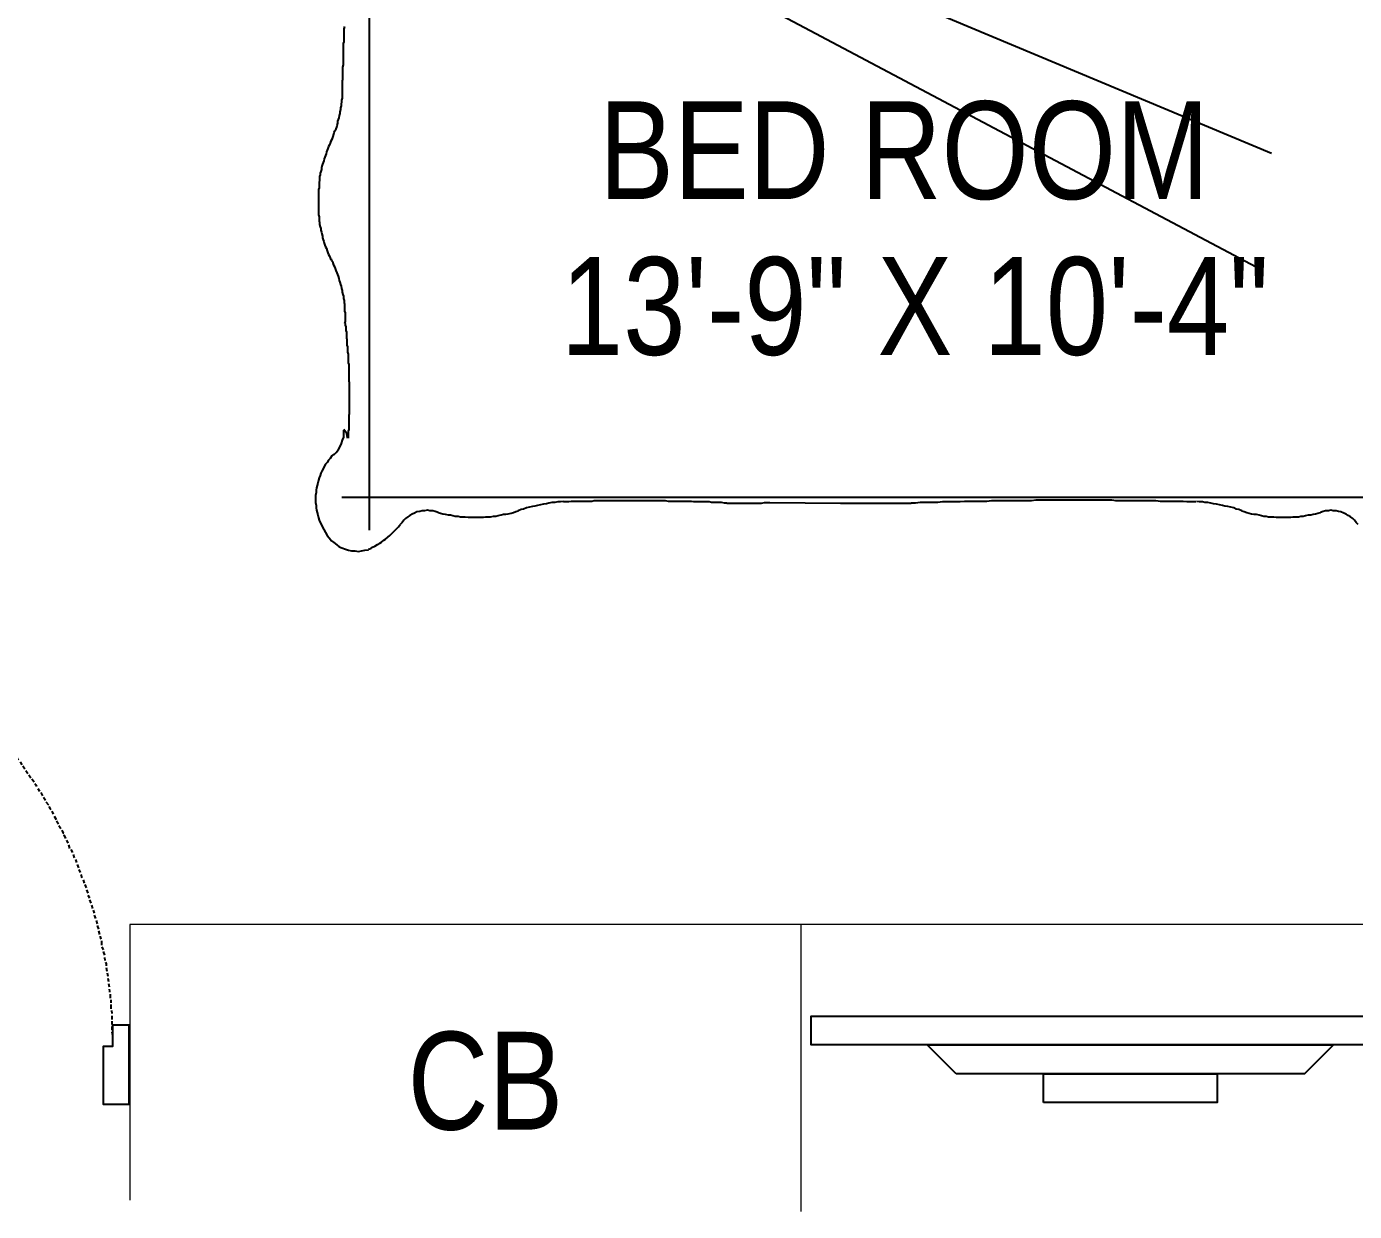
# Model space of a CAD drawing. Extents: x -454308 to 890911, y -14103 to 1343694.
# Drawn here: x 197836.2 to 197928.8, y 656701.7 to 656784.3 of the extents above; entities that cross this region are included whole.
import ezdxf

# ---------------------------------------------------------------- set-up
doc = ezdxf.new("R2010")
doc.units = 0
doc.header["$MEASUREMENT"] = 0
doc.layers.add('A-Door', color=144, linetype='Continuous')
doc.layers.add('FURN', color=250, linetype='Continuous')
for name, color, linetype, lineweight in [('HATCH', 8, 'Continuous', 20), ('Text', 55, 'Continuous', 25), ('WINDOW', 147, 'Continuous', 25)]:
    doc.layers.add(name, color=color, linetype=linetype, lineweight=lineweight)
doc.styles.get("Standard").update_dxf_attribs({"font": 'stylu.ttf', "height": 7})

# ---------------------------------------------------------------- blocks, each defined once
blk = doc.blocks.new('BD')
at = {"layer": 'FURN'}
for points in [[(165988.527, 672807.367), (165988.404, 672807.49), (165988.239, 672807.614), (165988.116, 672807.737), (165987.952, 672807.819), (165987.829, 672807.942), (165987.664, 672808.024), (165987.5, 672808.107), (165987.335, 672808.189), (165987.212, 672808.271), (165987.048, 672808.312), (165986.883, 672808.394), (165986.719, 672808.435), (165986.513, 672808.477), (165986.349, 672808.518), (165986.185, 672808.559), (165986.02, 672808.6), (165985.856, 672808.6), (165985.65, 672808.641), (165985.486, 672808.641), (165985.322, 672808.641), (165985.157, 672808.641), (165984.952, 672808.6), (165984.787, 672808.6), (165984.623, 672808.559), (165984.459, 672808.518), (165984.294, 672808.477), (165984.089, 672808.435), (165983.924, 672808.394), (165983.76, 672808.312), (165983.596, 672808.23), (165983.431, 672808.148), (165983.267, 672808.066)], [(165983.267, 672808.066), (165983.061, 672807.942), (165982.856, 672807.819), (165982.692, 672807.696), (165982.486, 672807.531), (165982.363, 672807.367), (165982.198, 672807.161), (165982.075, 672806.997), (165981.993, 672806.792), (165981.911, 672806.545), (165981.829, 672806.34), (165981.787, 672806.134), (165981.787, 672805.887), (165981.746, 672805.641), (165981.787, 672805.435), (165981.829, 672805.189), (165981.87, 672804.942)], [(166006.281, 672808.435), (166006.157, 672808.435), (166006.034, 672808.435), (166005.87, 672808.435), (166005.746, 672808.435), (166005.623, 672808.435), (166005.5, 672808.435), (166005.335, 672808.435), (166005.212, 672808.435), (166005.089, 672808.394), (166004.924, 672808.394), (166004.801, 672808.394), (166004.678, 672808.353), (166004.555, 672808.353), (166004.39, 672808.312), (166004.267, 672808.271), (166004.144, 672808.271), (166004.02, 672808.23), (166003.897, 672808.189), (166003.733, 672808.148), (166003.609, 672808.148), (166003.486, 672808.107), (166003.363, 672808.066), (166003.239, 672808.024), (166003.116, 672807.983), (166002.993, 672807.942), (166002.87, 672807.86), (166002.705, 672807.819), (166002.582, 672807.778), (166002.459, 672807.737), (166002.335, 672807.655), (166002.212, 672807.614), (166002.089, 672807.572)], [(166010.349, 672807.531), (166010.226, 672807.614), (166010.102, 672807.655), (166009.979, 672807.737), (166009.856, 672807.778), (166009.733, 672807.819), (166009.609, 672807.86), (166009.486, 672807.901), (166009.363, 672807.942), (166009.239, 672807.983), (166009.116, 672808.024), (166008.993, 672808.066), (166008.87, 672808.107), (166008.746, 672808.148), (166008.623, 672808.189), (166008.5, 672808.23), (166008.376, 672808.23), (166008.253, 672808.271), (166008.13, 672808.312), (166008.007, 672808.312), (166007.883, 672808.353), (166007.76, 672808.353), (166007.637, 672808.353), (166007.472, 672808.394), (166007.349, 672808.394), (166007.226, 672808.394), (166007.102, 672808.394), (166006.979, 672808.435), (166006.856, 672808.435), (166006.692, 672808.435), (166006.568, 672808.435), (166006.445, 672808.435), (166006.322, 672808.435)], [(165985.527, 672806.792), (165985.527, 672782.216), (165985.527, 672731.627)], [(165988.486, 672807.367), (165988.65, 672807.203), (165988.856, 672807.038), (165989.061, 672806.915), (165989.267, 672806.833), (165989.513, 672806.751), (165989.719, 672806.668), (165989.965, 672806.668), (165990.212, 672806.668)], [(165997.65, 672806.586), (165997.774, 672806.545), (165997.938, 672806.545), (165998.102, 672806.545), (165998.226, 672806.545), (165998.39, 672806.545), (165998.513, 672806.586), (165998.678, 672806.586), (165998.801, 672806.586), (165998.965, 672806.586), (165999.089, 672806.627), (165999.253, 672806.627), (165999.376, 672806.668), (165999.541, 672806.668), (165999.664, 672806.709), (165999.829, 672806.751), (165999.952, 672806.751), (166000.075, 672806.792), (166000.239, 672806.833), (166000.363, 672806.874), (166000.527, 672806.915), (166000.65, 672806.956), (166000.774, 672806.997), (166000.938, 672807.038), (166001.061, 672807.079), (166001.185, 672807.12), (166001.349, 672807.203), (166001.472, 672807.244), (166001.596, 672807.285), (166001.719, 672807.367), (166001.883, 672807.408), (166002.007, 672807.49), (166002.13, 672807.531)], [(166010.308, 672807.572), (166010.431, 672807.531), (166010.555, 672807.449), (166010.678, 672807.408), (166010.842, 672807.367), (166010.965, 672807.326), (166011.089, 672807.285), (166011.212, 672807.203), (166011.335, 672807.161), (166011.459, 672807.12), (166011.623, 672807.079), (166011.746, 672807.079), (166011.87, 672807.038), (166011.993, 672806.997), (166012.157, 672806.956), (166012.281, 672806.915), (166012.404, 672806.915), (166012.568, 672806.874), (166012.692, 672806.874), (166012.815, 672806.833), (166012.938, 672806.833), (166013.102, 672806.792), (166013.226, 672806.792), (166013.349, 672806.751), (166013.513, 672806.751), (166013.637, 672806.751), (166013.801, 672806.751), (166013.924, 672806.751), (166014.048, 672806.751), (166014.212, 672806.751), (166014.335, 672806.751), (166014.459, 672806.751), (166014.623, 672806.751)], [(166018.363, 672806.627), (166018.198, 672806.668), (166018.075, 672806.668), (166017.911, 672806.668), (166017.746, 672806.668), (166017.623, 672806.668), (166017.459, 672806.668), (166017.294, 672806.668), (166017.171, 672806.709), (166017.007, 672806.709), (166016.883, 672806.709), (166016.719, 672806.709), (166016.555, 672806.709), (166016.431, 672806.709), (166016.267, 672806.709), (166016.102, 672806.709), (166015.979, 672806.709), (166015.815, 672806.709), (166015.692, 672806.709), (166015.527, 672806.751), (166015.363, 672806.751), (166015.239, 672806.751), (166015.075, 672806.751), (166014.911, 672806.751), (166014.787, 672806.751), (166014.623, 672806.751)], [(165989.637, 672806.381), (165989.801, 672806.422), (165989.965, 672806.463), (165990.089, 672806.545), (165990.253, 672806.668)], [(165989.637, 672806.34), (165989.76, 672806.34), (165989.883, 672806.34), (165990.007, 672806.34), (165990.13, 672806.34), (165990.253, 672806.298), (165990.376, 672806.298), (165990.5, 672806.298), (165990.623, 672806.298), (165990.746, 672806.298), (165990.87, 672806.298), (165990.993, 672806.298), (165991.116, 672806.298), (165991.239, 672806.298), (165991.363, 672806.257), (165991.486, 672806.257), (165991.609, 672806.257), (165991.733, 672806.257), (165991.897, 672806.257), (165992.02, 672806.257), (165992.144, 672806.257), (165992.267, 672806.257), (165992.39, 672806.257), (165992.513, 672806.257), (165992.637, 672806.257), (165992.76, 672806.257), (165992.883, 672806.257), (165993.007, 672806.257), (165993.13, 672806.257), (165993.253, 672806.257), (165993.376, 672806.257), (165993.5, 672806.257), (165993.623, 672806.298), (165993.746, 672806.298), (165993.87, 672806.298), (165993.993, 672806.298), (165994.116, 672806.298), (165994.281, 672806.298), (165994.404, 672806.298), (165994.527, 672806.298), (165994.65, 672806.298), (165994.774, 672806.298), (165994.897, 672806.34), (165995.02, 672806.34), (165995.144, 672806.34), (165995.267, 672806.34), (165995.39, 672806.34), (165995.513, 672806.34), (165995.637, 672806.381), (165995.76, 672806.381), (165995.883, 672806.381), (165996.007, 672806.381), (165996.13, 672806.422), (165996.253, 672806.422), (165996.376, 672806.422), (165996.5, 672806.422), (165996.623, 672806.463), (165996.746, 672806.463), (165996.911, 672806.463), (165997.034, 672806.463), (165997.157, 672806.504), (165997.281, 672806.504), (165997.404, 672806.504), (165997.527, 672806.545), (165997.65, 672806.545)], [(166035.212, 672806.422), (166001.596, 672743.052)], [(166036.486, 672806.422), (166009.527, 672741.983)], [(165981.911, 672804.942), (165981.952, 672804.778), (165982.034, 672804.655), (165982.116, 672804.49), (165982.239, 672804.326), (165982.322, 672804.161), (165982.404, 672804.038), (165982.527, 672803.874), (165982.609, 672803.751), (165982.733, 672803.586), (165982.856, 672803.463), (165982.979, 672803.34), (165983.102, 672803.216), (165983.226, 672803.093), (165983.349, 672802.97), (165983.472, 672802.846), (165983.637, 672802.723)], [(166059.294, 672804.901), (165983.226, 672804.901)], [(165984.459, 672800.093), (165984.541, 672800.298), (165984.582, 672800.463), (165984.582, 672800.668), (165984.623, 672800.833), (165984.582, 672801.038), (165984.582, 672801.203), (165984.541, 672801.367), (165984.5, 672801.572), (165984.418, 672801.737), (165984.335, 672801.901), (165984.253, 672802.066), (165984.171, 672802.189), (165984.048, 672802.353), (165983.924, 672802.477), (165983.76, 672802.6), (165983.637, 672802.723)], [(165984.459, 672800.093), (165984.418, 672799.929), (165984.376, 672799.764), (165984.335, 672799.6), (165984.294, 672799.394), (165984.294, 672799.23), (165984.253, 672799.066), (165984.212, 672798.901), (165984.212, 672798.696), (165984.171, 672798.531), (165984.171, 672798.367), (165984.171, 672798.203), (165984.13, 672797.997), (165984.13, 672797.833), (165984.13, 672797.668), (165984.13, 672797.463), (165984.13, 672797.298), (165984.13, 672797.134), (165984.13, 672796.929), (165984.171, 672796.764), (165984.171, 672796.6), (165984.171, 672796.435), (165984.212, 672796.23), (165984.212, 672796.066), (165984.253, 672795.901), (165984.294, 672795.696), (165984.335, 672795.531), (165984.335, 672795.367), (165984.376, 672795.203), (165984.418, 672794.997), (165984.459, 672794.833), (165984.541, 672794.668), (165984.582, 672794.504)], [(165985.239, 672791.34), (165985.198, 672791.545), (165985.198, 672791.751), (165985.157, 672791.956), (165985.157, 672792.161), (165985.116, 672792.367), (165985.075, 672792.531), (165985.034, 672792.737), (165984.993, 672792.942), (165984.952, 672793.148), (165984.911, 672793.353), (165984.87, 672793.518), (165984.829, 672793.723), (165984.787, 672793.929), (165984.705, 672794.134), (165984.664, 672794.298), (165984.582, 672794.504)], [(165985.116, 672779.956), (165985.116, 672780.12), (165985.157, 672780.326), (165985.157, 672780.49), (165985.157, 672780.655), (165985.157, 672780.86), (165985.157, 672781.024), (165985.198, 672781.189), (165985.198, 672781.394), (165985.198, 672781.559), (165985.198, 672781.723), (165985.198, 672781.929), (165985.198, 672782.093), (165985.198, 672782.257), (165985.239, 672782.422), (165985.239, 672782.627), (165985.239, 672782.792), (165985.239, 672782.956), (165985.239, 672783.161), (165985.239, 672783.326), (165985.239, 672783.49), (165985.239, 672783.696), (165985.239, 672783.86), (165985.239, 672784.024), (165985.281, 672784.23), (165985.281, 672784.394), (165985.281, 672784.559), (165985.281, 672784.764), (165985.281, 672784.929), (165985.281, 672785.093), (165985.281, 672785.298), (165985.281, 672785.463), (165985.281, 672785.627), (165985.281, 672785.833), (165985.281, 672785.997), (165985.281, 672786.161), (165985.281, 672786.367), (165985.281, 672786.531), (165985.281, 672786.696), (165985.281, 672786.901), (165985.281, 672787.066), (165985.281, 672787.23), (165985.281, 672787.435), (165985.281, 672787.6), (165985.281, 672787.764), (165985.281, 672787.97), (165985.281, 672788.134), (165985.281, 672788.298), (165985.281, 672788.504), (165985.281, 672788.668), (165985.281, 672788.833), (165985.281, 672789.038), (165985.281, 672789.203), (165985.239, 672789.367), (165985.239, 672789.572), (165985.239, 672789.737), (165985.239, 672789.901), (165985.239, 672790.107), (165985.239, 672790.271), (165985.239, 672790.435), (165985.239, 672790.641), (165985.239, 672790.805), (165985.198, 672790.97), (165985.198, 672791.175), (165985.198, 672791.34)], [(165985.116, 672779.956), (165985.116, 672779.792), (165985.116, 672779.586), (165985.116, 672779.381), (165985.116, 672779.216), (165985.116, 672779.011), (165985.116, 672778.846), (165985.116, 672778.641), (165985.116, 672778.477), (165985.116, 672778.271), (165985.116, 672778.107), (165985.116, 672777.901), (165985.116, 672777.696), (165985.116, 672777.531), (165985.157, 672777.326), (165985.157, 672777.161), (165985.157, 672776.956)], [(165985.157, 672776.956), (165985.116, 672772.024), (165985.116, 672767.093)], [(165985.198, 672747.244), (165985.198, 672747.531), (165985.198, 672747.86), (165985.239, 672748.148), (165985.239, 672748.477), (165985.239, 672748.764), (165985.239, 672749.093), (165985.239, 672749.422), (165985.239, 672749.709), (165985.281, 672750.038), (165985.281, 672750.326), (165985.281, 672750.655), (165985.281, 672750.942), (165985.281, 672751.271), (165985.281, 672751.559), (165985.281, 672751.887), (165985.281, 672752.216), (165985.281, 672752.504), (165985.281, 672752.833), (165985.322, 672753.12), (165985.322, 672753.449), (165985.322, 672753.737), (165985.322, 672754.066), (165985.322, 672754.353), (165985.322, 672754.682), (165985.322, 672755.011), (165985.322, 672755.298), (165985.322, 672755.627), (165985.322, 672755.915), (165985.322, 672756.244), (165985.322, 672756.531), (165985.322, 672756.86), (165985.322, 672757.148), (165985.322, 672757.477), (165985.322, 672757.805), (165985.322, 672758.093), (165985.322, 672758.422), (165985.281, 672758.709), (165985.281, 672759.038), (165985.281, 672759.326), (165985.281, 672759.655), (165985.281, 672759.942), (165985.281, 672760.271), (165985.281, 672760.6), (165985.281, 672760.887), (165985.281, 672761.216), (165985.281, 672761.504), (165985.239, 672761.833), (165985.239, 672762.12), (165985.239, 672762.449), (165985.239, 672762.737), (165985.239, 672763.066), (165985.239, 672763.394), (165985.198, 672763.682), (165985.198, 672764.011), (165985.198, 672764.298), (165985.198, 672764.627), (165985.198, 672764.915), (165985.157, 672765.244), (165985.157, 672765.531), (165985.157, 672765.86), (165985.157, 672766.189), (165985.157, 672766.477), (165985.116, 672766.805), (165985.116, 672767.093)], [(165984.582, 672744.038), (165984.664, 672744.244), (165984.705, 672744.449), (165984.787, 672744.614), (165984.829, 672744.819), (165984.87, 672745.024), (165984.911, 672745.23), (165984.952, 672745.394), (165984.993, 672745.6), (165985.034, 672745.805), (165985.075, 672746.011), (165985.116, 672746.216), (165985.157, 672746.422), (165985.157, 672746.627), (165985.198, 672746.792), (165985.198, 672746.997), (165985.239, 672747.203)], [(165984.582, 672744.038), (165984.541, 672743.874), (165984.459, 672743.709), (165984.418, 672743.545), (165984.376, 672743.381), (165984.335, 672743.216), (165984.335, 672743.052), (165984.294, 672742.846), (165984.253, 672742.682), (165984.212, 672742.518), (165984.212, 672742.353), (165984.171, 672742.189), (165984.171, 672741.983), (165984.171, 672741.819), (165984.13, 672741.655), (165984.13, 672741.49), (165984.13, 672741.326), (165984.13, 672741.12), (165984.13, 672740.956), (165984.13, 672740.792), (165984.13, 672740.627), (165984.171, 672740.463), (165984.171, 672740.257), (165984.171, 672740.093), (165984.212, 672739.929), (165984.212, 672739.764), (165984.253, 672739.6), (165984.294, 672739.394), (165984.294, 672739.23), (165984.335, 672739.066), (165984.376, 672738.901), (165984.418, 672738.737), (165984.459, 672738.572)], [(165983.637, 672735.942), (165983.76, 672736.066), (165983.924, 672736.189), (165984.048, 672736.312), (165984.171, 672736.477), (165984.253, 672736.641), (165984.335, 672736.764), (165984.418, 672736.929), (165984.5, 672737.134), (165984.541, 672737.298), (165984.582, 672737.463), (165984.582, 672737.668), (165984.623, 672737.833), (165984.582, 672737.997), (165984.582, 672738.203), (165984.541, 672738.367), (165984.459, 672738.572)]]:
    blk.add_lwpolyline(points, dxfattribs=at)
blk = doc.blocks.new('eeee')
at = {"layer": 'A-Door'}
for points in [[(165919.198, 672860.668), (165924.705, 672860.668), (165924.705, 672859.477), (165923.226, 672859.477), (165923.226, 672858.778), (165919.198, 672858.778), (165919.198, 672860.668)], [(165924.705, 672859.477), (165924.705, 672858.614), (165956.883, 672858.614), (165956.883, 672859.477), (165924.705, 672859.477)], [(165956.883, 672858.614), (165956.842, 672858.326)], [(165956.801, 672857.833), (165956.801, 672857.586)], [(165956.842, 672858.203), (165956.842, 672857.997)], [(165956.801, 672857.093), (165956.76, 672856.846)], [(165956.801, 672857.463), (165956.801, 672857.216)], [(165956.678, 672855.983), (165956.678, 672855.737)], [(165956.76, 672856.723), (165956.76, 672856.682), (165956.719, 672856.477)], [(165956.719, 672856.353), (165956.719, 672856.107)], [(165956.637, 672855.614), (165956.596, 672855.367)], [(165956.596, 672855.244), (165956.596, 672854.997)], [(165956.431, 672854.134), (165956.39, 672853.887)], [(165956.513, 672854.504), (165956.472, 672854.257)], [(165956.555, 672854.874), (165956.555, 672854.792), (165956.513, 672854.627)], [(165956.267, 672853.024), (165956.226, 672852.86), (165956.185, 672852.778)], [(165956.308, 672853.394), (165956.267, 672853.148)], [(165956.39, 672853.764), (165956.349, 672853.518)], [(165956.061, 672852.285), (165956.02, 672852.038)], [(165956.185, 672852.655), (165956.102, 672852.408)], [(165955.856, 672851.175), (165955.774, 672851.011), (165955.774, 672850.929)], [(165955.938, 672851.545), (165955.856, 672851.298)], [(165956.02, 672851.915), (165955.979, 672851.668)], [(165955.65, 672850.477), (165955.568, 672850.23)], [(165955.774, 672850.805), (165955.65, 672850.6)], [(165955.322, 672849.408), (165955.239, 672849.161), (165955.239, 672849.12)], [(165955.445, 672849.778), (165955.363, 672849.531)], [(165955.527, 672850.107), (165955.445, 672849.86)], [(165955.075, 672848.709), (165955.034, 672848.463)], [(165955.239, 672849.038), (165955.116, 672848.833)], [(165954.705, 672847.641), (165954.623, 672847.394)], [(165954.829, 672847.97), (165954.746, 672847.764)], [(165954.952, 672848.34), (165954.87, 672848.093)], [(165954.294, 672846.614), (165954.171, 672846.367)], [(165954.459, 672846.901), (165954.335, 672846.696)], [(165954.582, 672847.271), (165954.5, 672847.024)], [(165954.007, 672845.874), (165953.924, 672845.627)], [(165954.171, 672846.244), (165954.048, 672845.997)], [(165953.555, 672844.887), (165953.431, 672844.641)], [(165953.678, 672845.216), (165953.596, 672845.011)], [(165953.842, 672845.545), (165953.76, 672845.34)], [(165953.02, 672843.86), (165953.02, 672843.86), (165952.897, 672843.655)], [(165953.226, 672844.189), (165953.102, 672843.983)], [(165953.349, 672844.518), (165953.226, 672844.312)], [(165952.486, 672842.915), (165952.363, 672842.668)], [(165952.692, 672843.203), (165952.568, 672842.997)], [(165952.856, 672843.531), (165952.733, 672843.326)], [(165951.911, 672841.929), (165951.787, 672841.723)], [(165952.116, 672842.257), (165952.075, 672842.175), (165951.993, 672842.011)], [(165952.281, 672842.586), (165952.157, 672842.34)], [(165951.541, 672841.271), (165951.376, 672841.066)], [(165951.746, 672841.6), (165951.582, 672841.394)], [(165950.883, 672840.367), (165950.76, 672840.161)], [(165951.089, 672840.655), (165951.048, 672840.531), (165950.965, 672840.449)], [(165951.335, 672840.983), (165951.171, 672840.778)], [(165950.02, 672839.134), (165949.938, 672838.97), (165949.856, 672838.929)], [(165950.267, 672839.422), (165950.102, 672839.216)], [(165950.472, 672839.709), (165950.308, 672839.504)], [(165950.678, 672840.038), (165950.555, 672839.833)], [(165949.322, 672838.23), (165949.157, 672838.066)], [(165949.527, 672838.559), (165949.404, 672838.353)], [(165949.774, 672838.846), (165949.609, 672838.641)], [(165948.582, 672837.408), (165948.459, 672837.203)], [(165948.829, 672837.696), (165948.664, 672837.49)], [(165949.075, 672837.942), (165948.911, 672837.778)], [(165947.842, 672836.545), (165947.678, 672836.381)], [(165948.089, 672836.833), (165947.924, 672836.668)], [(165948.376, 672837.12), (165948.171, 672836.915)], [(165946.774, 672835.518), (165946.609, 672835.312)], [(165947.061, 672835.723), (165946.897, 672835.6)], [(165947.308, 672836.011), (165947.144, 672835.805)], [(165947.596, 672836.298), (165947.39, 672836.093)], [(165945.993, 672834.696), (165945.829, 672834.531)], [(165946.239, 672834.983), (165946.075, 672834.778)], [(165946.527, 672835.23), (165946.363, 672835.066)], [(165944.883, 672833.709), (165944.678, 672833.545)], [(165945.13, 672833.956), (165944.965, 672833.792)], [(165945.418, 672834.244), (165945.253, 672834.038)], [(165945.705, 672834.449), (165945.5, 672834.285)], [(165943.692, 672832.764), (165943.486, 672832.641)], [(165943.979, 672833.011), (165943.815, 672832.846)], [(165944.267, 672833.257), (165944.102, 672833.093)], [(165944.555, 672833.504), (165944.555, 672833.463), (165944.39, 672833.34)], [(165942.459, 672831.901), (165942.253, 672831.778)], [(165942.787, 672832.107), (165942.582, 672831.983)], [(165943.075, 672832.312), (165943.034, 672832.271), (165942.87, 672832.189)], [(165943.404, 672832.559), (165943.198, 672832.435)], [(165940.938, 672830.874), (165940.692, 672830.751)], [(165941.226, 672831.079), (165941.02, 672830.956)], [(165941.555, 672831.285), (165941.472, 672831.203), (165941.349, 672831.161)], [(165941.883, 672831.49), (165941.678, 672831.326)], [(165942.171, 672831.696), (165941.965, 672831.572)], [(165939.294, 672829.929), (165939.048, 672829.805)], [(165939.623, 672830.093), (165939.418, 672830.011)], [(165939.952, 672830.298), (165939.787, 672830.216), (165939.746, 672830.175)], [(165940.281, 672830.504), (165940.075, 672830.34)], [(165940.609, 672830.668), (165940.404, 672830.545)], [(165937.609, 672829.066), (165937.404, 672828.983)], [(165937.979, 672829.271), (165937.733, 672829.148)], [(165938.308, 672829.394), (165938.102, 672829.312), (165938.102, 672829.271)], [(165938.637, 672829.6), (165938.431, 672829.477)], [(165938.965, 672829.764), (165938.76, 672829.641)], [(165935.226, 672828.079), (165934.979, 672827.997)], [(165935.555, 672828.203), (165935.349, 672828.12)], [(165935.924, 672828.326), (165935.678, 672828.244)], [(165936.253, 672828.449), (165936.048, 672828.367)], [(165936.623, 672828.614), (165936.376, 672828.531)], [(165936.952, 672828.778), (165936.746, 672828.655)], [(165937.281, 672828.942), (165937.034, 672828.86)], [(165932.39, 672827.134), (165932.144, 672827.052)], [(165932.719, 672827.216), (165932.513, 672827.134)], [(165933.089, 672827.34), (165932.842, 672827.257)], [(165933.459, 672827.463), (165933.212, 672827.381)], [(165933.787, 672827.586), (165933.582, 672827.463)], [(165934.157, 672827.668), (165933.911, 672827.586)], [(165934.527, 672827.792), (165934.281, 672827.709)], [(165934.856, 672827.915), (165934.609, 672827.833)], [(165919.198, 672824.709), (165924.705, 672824.709), (165924.705, 672825.86), (165923.226, 672825.86), (165923.226, 672826.518), (165919.198, 672826.518), (165919.198, 672824.709)], [(165927.993, 672826.189), (165927.746, 672826.148)], [(165928.363, 672826.23), (165928.116, 672826.189)], [(165928.733, 672826.312), (165928.486, 672826.271)], [(165929.102, 672826.353), (165928.979, 672826.312), (165928.856, 672826.312)], [(165929.431, 672826.435), (165929.226, 672826.394)], [(165929.842, 672826.518), (165929.596, 672826.435)], [(165930.171, 672826.6), (165929.965, 672826.518)], [(165930.582, 672826.641), (165930.294, 672826.641)], [(165930.911, 672826.723), (165930.87, 672826.723), (165930.705, 672826.682)], [(165931.281, 672826.846), (165931.034, 672826.764)], [(165931.65, 672826.929), (165931.404, 672826.846)], [(165932.02, 672827.011), (165931.774, 672826.929)], [(165923.513, 672825.86), (165923.226, 672825.86)], [(165923.883, 672825.86), (165923.637, 672825.86)], [(165924.253, 672825.901), (165924.007, 672825.86)], [(165924.623, 672825.901), (165924.376, 672825.901)], [(165924.993, 672825.901), (165924.746, 672825.901)], [(165925.363, 672825.901), (165925.157, 672825.901), (165925.116, 672825.901)], [(165925.733, 672825.942), (165925.527, 672825.901)], [(165926.144, 672825.983), (165925.856, 672825.983)], [(165926.472, 672825.983), (165926.267, 672825.983)], [(165926.883, 672826.024), (165926.596, 672826.024)], [(165927.212, 672826.107), (165927.089, 672826.066), (165927.007, 672826.066)], [(165927.623, 672826.148), (165927.376, 672826.107)]]:
    blk.add_lwpolyline(points, dxfattribs=at)

msp = doc.modelspace()

# ---------------------------------------------------------------- linework, layer by layer
at = {"layer": 'FURN'}
for points in [[(197935.434, 656715.333), (197935.434, 656713.319), (197890.886, 656713.319), (197890.886, 656715.333), (197935.434, 656715.333)], [(197890.886, 656715.333), (197890.886, 656715.333)], [(197890.886, 656713.319), (197890.886, 656713.319)], [(197900.995, 656711.306), (197898.982, 656713.319), (197927.297, 656713.319), (197925.283, 656711.306), (197900.995, 656711.306)], [(197898.982, 656713.319), (197898.982, 656713.319)], [(197927.297, 656713.319), (197927.297, 656713.319)], [(197907.078, 656709.292), (197907.078, 656711.306), (197919.201, 656711.306), (197919.201, 656709.292), (197907.078, 656709.292)], [(197907.078, 656711.306), (197907.078, 656711.306)], [(197919.201, 656711.306), (197919.201, 656711.306)], [(197925.283, 656711.306), (197925.283, 656711.306)]]:
    msp.add_lwpolyline(points, dxfattribs=at)
at = {"layer": 'HATCH'}
for p, q in [((197843.362, 656721.705), (197843.362, 656702.488)), ((197890.157, 656721.705), (197890.157, 656701.705))]:
    msp.add_line(p, q, dxfattribs=at)
msp.add_lwpolyline([(197936.313, 656701.705), (197936.313, 656721.705), (197843.362, 656721.705)], dxfattribs=at)

# ---------------------------------------------------------------- block references
at = {"layer": 'Text', "rotation": 90}
msp.add_blockref('BD', (870664.958, 490765.986), dxfattribs=at)
at = {"layer": 'WINDOW', "rotation": 90}
msp.add_blockref('eeee', (870668.031, 490789.986), dxfattribs=at)

# ---------------------------------------------------------------- texts
at = {"layer": 'Text', "char_height": 6.82192, "attachment_point": 4}
for s, insert, width in [('{\\fArial Narrow|b0|i0|c1|p15;BED ROOM}', (197876.1, 656775.668), 55.60274), ('{\\fArial Narrow|b0|i0|c0|p15;13\'-9" X 10\'-4"}', (197873.429, 656764.803), 104.30137), ('{\\fArial Narrow|b0|i0|c0|p15;CB}', (197862.744, 656710.773), 104.30137)]:
    msp.add_mtext(s, dxfattribs=dict(at, insert=insert, width=width))

doc.saveas('drawing.dxf')
